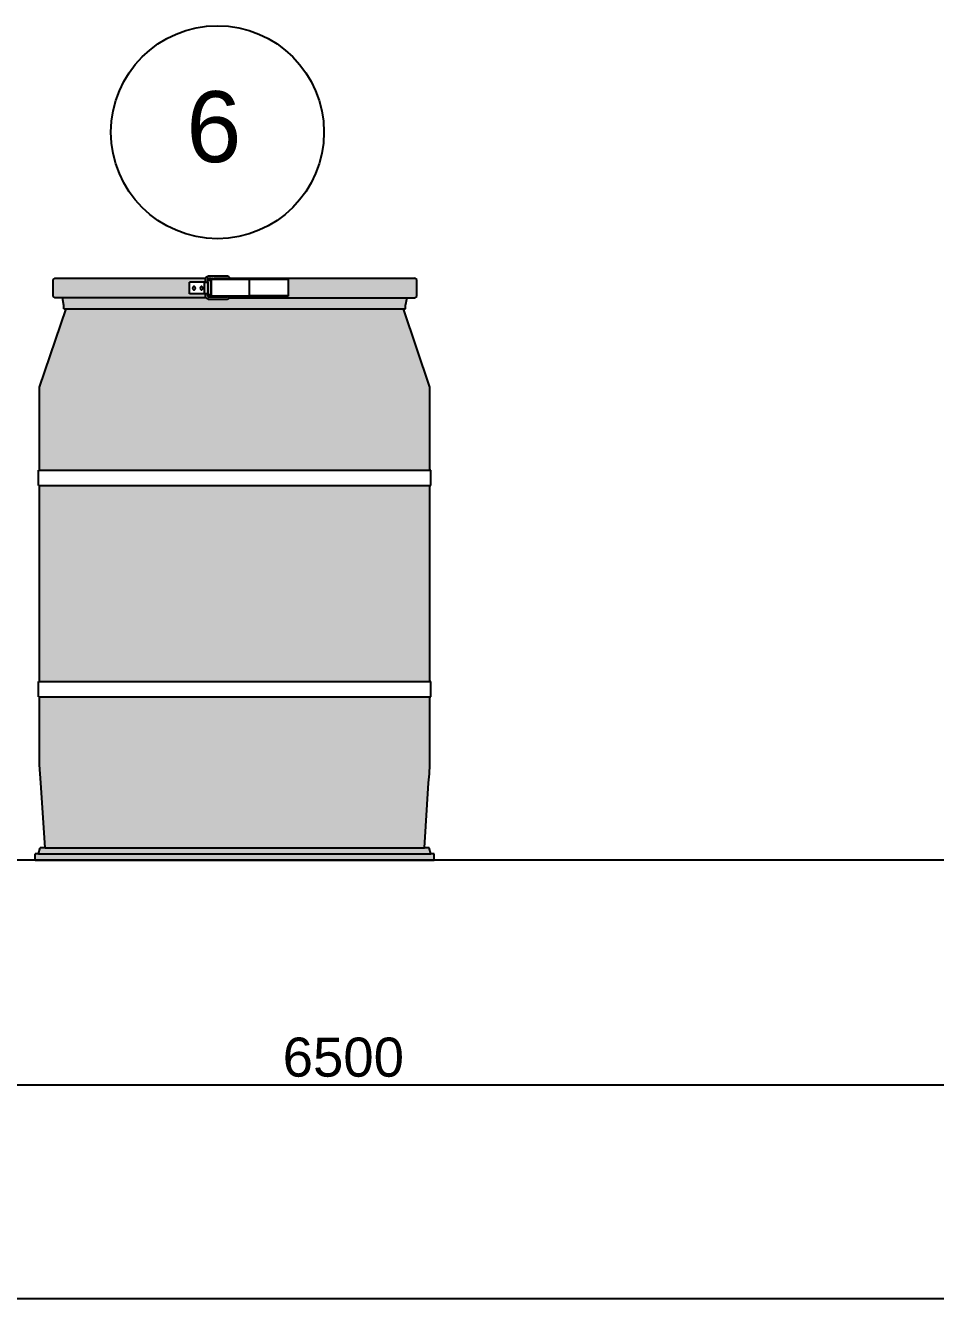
# Model space of a CAD drawing. Header units: millimetres. Extents: x -10849 to 51582, y -14593 to 28921.
# Drawn here: x 20241 to 21523, y -6196 to -4385 of the extents above; entities that cross this region are included whole.
import ezdxf

# ---------------------------------------------------------------- set-up
doc = ezdxf.new("R2010")
doc.units = ezdxf.units.MM
doc.layers.add('Edges', color=7, linetype='Continuous')
doc.styles.get("Standard").update_dxf_attribs({"font": 'arial.ttf'})
doc.dimstyles.new('ISO-25', dxfattribs={"dimtxt": 55, "dimasz": 32.5, "dimexe": 1.25, "dimexo": 0.625, "dimgap": 10.63, "dimtad": 1, "dimdec": 0, "dimtxsty": 'Standard', "dimblk": 'ARCHTICK', "dimcen": 2.5, "dimclrd": 40, "dimclre": 40, "dimclrt": 256, "dimadec": 0, "dimazin": 0, "dimtfac": 1, "dimtdec": 0, "dimtmove": 0, "dimatfit": 3, "dimldrblk": 'DOT', "dimfxl": 1, "dimarcsym": 0})

# ---------------------------------------------------------------- blocks, each defined once
blk = doc.blocks.new('plastic water drum ls')
at = {"layer": 'Edges'}
for p, q in [((-10.884, 17.568), (-11.019, 17.493)), ((-11.019, 17.493), (-11.019, 16.465)), ((-10.884, 17.568), (-1.769, 17.568)), ((-2.743, 16.624), (-2.743, 17.335)), ((-1.822, 17.335), (-2.743, 17.335)), ((-2.739, 17.328), (-2.739, 17.331)), ((-1.822, 16.624), (-1.822, 17.335)), ((-1.822, 17.335), (-1.776, 17.335)), ((-1.776, 17.54), (-1.771, 17.563)), ((-1.776, 17.335), (-1.776, 17.54)), ((-1.776, 17.335), (-1.652, 17.335)), ((-1.771, 17.563), (-1.769, 17.568)), ((-1.769, 17.568), (-1.765, 17.581)), ((-1.765, 17.581), (-1.758, 17.598)), ((-1.758, 17.598), (-1.749, 17.615)), ((-1.749, 17.615), (-1.738, 17.63)), ((-1.738, 17.63), (-1.726, 17.643)), ((-1.726, 17.643), (-1.713, 17.654)), ((-1.713, 17.654), (-1.698, 17.664)), ((-1.698, 17.664), (-1.683, 17.672)), ((-1.683, 17.672), (-1.666, 17.678)), ((-1.661, 17.525), (-1.683, 17.53)), ((-1.683, 17.53), (-1.683, 17.527)), ((-1.683, 17.527), (-1.661, 17.525)), ((-1.666, 17.678), (-1.656, 17.679)), ((-1.661, 17.525), (-1.654, 17.526)), ((-1.656, 17.679), (-1.637, 17.682)), ((-1.652, 17.525), (-1.654, 17.526)), ((-1.651, 17.53), (-1.652, 17.525)), ((-1.652, 17.525), (-1.652, 17.335)), ((-1.606, 17.335), (-1.652, 17.335)), ((-1.65, 17.533), (-1.651, 17.53)), ((-1.648, 17.537), (-1.65, 17.533)), ((-1.645, 17.54), (-1.648, 17.537)), ((-1.643, 17.543), (-1.645, 17.54)), ((-1.64, 17.545), (-1.643, 17.543)), ((-1.637, 17.547), (-1.641, 17.548)), ((-1.637, 17.547), (-1.64, 17.545)), ((-1.637, 17.682), (-1.628, 17.683)), ((-1.634, 17.549), (-1.637, 17.547)), ((-1.632, 17.549), (-1.634, 17.549)), ((-1.63, 17.55), (-1.632, 17.549)), ((-1.437, 17.55), (-1.63, 17.55)), ((-0.427, 17.683), (-1.628, 17.683)), ((-1.606, 16.624), (-1.606, 17.335)), ((-1.571, 17.51), (-1.572, 17.504)), ((-1.572, 17.504), (-1.572, 17.441)), ((-1.572, 17.504), (-1.567, 17.504)), ((-1.572, 17.441), (-1.567, 17.441)), ((-1.569, 17.516), (-1.571, 17.51)), ((-1.567, 17.51), (-1.571, 17.51)), ((-1.566, 17.521), (-1.569, 17.516)), ((-1.565, 17.516), (-1.569, 17.516)), ((-1.565, 17.516), (-1.567, 17.51)), ((-1.549, 17.51), (-1.567, 17.51)), ((-1.567, 17.51), (-1.567, 17.504)), ((-1.567, 17.504), (-1.567, 17.441)), ((-1.549, 17.504), (-1.567, 17.504)), ((-1.567, 17.441), (-1.549, 17.441)), ((-1.562, 17.525), (-1.566, 17.521)), ((-1.562, 17.521), (-1.566, 17.521)), ((-1.562, 17.521), (-1.565, 17.516)), ((-1.547, 17.516), (-1.565, 17.516)), ((-1.557, 17.528), (-1.562, 17.525)), ((-1.558, 17.525), (-1.562, 17.525)), ((-1.558, 17.525), (-1.562, 17.521)), ((-1.544, 17.521), (-1.562, 17.521)), ((-1.54, 17.525), (-1.558, 17.525)), ((-1.553, 17.528), (-1.557, 17.528)), ((-1.551, 17.529), (-1.553, 17.528)), ((-1.551, 17.529), (-1.542, 17.529)), ((-1.547, 17.516), (-1.549, 17.51)), ((-1.517, 17.51), (-1.549, 17.51)), ((-1.549, 17.51), (-1.549, 17.504)), ((-1.549, 17.504), (-1.549, 17.441)), ((-1.518, 17.504), (-1.549, 17.504)), ((-1.549, 17.441), (-1.518, 17.441)), ((-1.544, 17.521), (-1.547, 17.516)), ((-1.516, 17.516), (-1.547, 17.516)), ((-1.54, 17.525), (-1.544, 17.521)), ((-1.513, 17.521), (-1.544, 17.521)), ((-1.536, 17.528), (-1.542, 17.529)), ((-1.51, 17.525), (-1.54, 17.525)), ((-1.536, 17.528), (-1.531, 17.529)), ((-1.52, 17.529), (-1.531, 17.529)), ((-1.507, 17.528), (-1.52, 17.529)), ((-1.517, 17.51), (-1.518, 17.504)), ((-1.518, 17.504), (-1.476, 17.504)), ((-1.518, 17.504), (-1.518, 17.441)), ((-1.518, 17.441), (-1.476, 17.441)), ((-1.517, 17.51), (-1.516, 17.516)), ((-1.476, 17.51), (-1.517, 17.51)), ((-1.516, 17.516), (-1.513, 17.521)), ((-1.474, 17.516), (-1.516, 17.516)), ((-1.513, 17.521), (-1.51, 17.525)), ((-1.473, 17.521), (-1.513, 17.521)), ((-1.47, 17.525), (-1.51, 17.525)), ((-1.507, 17.528), (-1.503, 17.529)), ((-1.503, 17.529), (-1.488, 17.529)), ((-1.468, 17.528), (-1.488, 17.529)), ((-1.474, 17.516), (-1.476, 17.51)), ((-1.426, 17.51), (-1.476, 17.51)), ((-1.476, 17.51), (-1.476, 17.504)), ((-1.476, 17.504), (-1.476, 17.441)), ((-1.426, 17.504), (-1.476, 17.504)), ((-1.476, 17.441), (-1.451, 17.441)), ((-1.473, 17.521), (-1.474, 17.516)), ((-1.425, 17.516), (-1.474, 17.516)), ((-1.47, 17.525), (-1.473, 17.521)), ((0.869, 17.521), (-1.473, 17.521)), ((0.867, 17.525), (-1.47, 17.525)), ((-1.468, 17.528), (-1.465, 17.529)), ((-1.463, 17.529), (-1.465, 17.529)), ((-1.463, 17.539), (-1.452, 17.542)), ((-1.463, 17.529), (-1.463, 17.539)), ((-1.196, 17.539), (-1.463, 17.539)), ((-1.42, 17.528), (-1.463, 17.529)), ((-1.452, 17.542), (-1.441, 17.545)), ((-1.451, 17.441), (-1.451, 16.56)), ((-1.451, 17.441), (-1.426, 17.441)), ((-1.441, 17.545), (-1.438, 17.545)), ((-1.437, 17.55), (-1.438, 17.545)), ((-1.438, 17.545), (-1.43, 17.547)), ((-1.419, 17.549), (-1.437, 17.55)), ((-1.43, 17.547), (-1.419, 17.549)), ((-1.425, 17.516), (-1.426, 17.51)), ((-1.426, 17.51), (-1.426, 17.504)), ((-1.426, 17.51), (0.87, 17.51)), ((-1.426, 17.504), (-1.426, 17.441)), ((-1.426, 17.504), (0.871, 17.504)), ((-1.426, 17.441), (-1.426, 16.56)), ((-1.425, 17.516), (0.87, 17.516)), ((-1.42, 17.528), (-1.418, 17.529)), ((-1.419, 17.549), (-1.408, 17.551)), ((-1.196, 17.529), (-1.418, 17.529)), ((-1.408, 17.551), (-1.397, 17.553)), ((-1.397, 17.553), (-1.385, 17.554)), ((-1.385, 17.554), (-1.374, 17.555)), ((-1.374, 17.555), (-1.363, 17.556)), ((-1.363, 17.556), (-1.352, 17.556)), ((-1.352, 17.556), (-1.34, 17.556)), ((-1.335, 17.556), (-1.34, 17.556)), ((-1.335, 17.556), (-1.329, 17.556)), ((-1.329, 17.556), (-1.324, 17.556)), ((-1.324, 17.556), (-1.322, 17.556)), ((-1.322, 17.556), (-1.319, 17.556)), ((-1.319, 17.556), (-1.318, 17.556)), ((-1.318, 17.556), (-1.307, 17.556)), ((-1.307, 17.556), (-1.295, 17.556)), ((-1.295, 17.556), (-1.284, 17.555)), ((-1.284, 17.555), (-1.273, 17.554)), ((-1.273, 17.554), (-1.262, 17.553)), ((-1.262, 17.553), (-1.251, 17.551)), ((-1.24, 17.549), (-1.251, 17.551)), ((-0.443, 17.55), (-1.24, 17.549)), ((-1.24, 17.549), (-1.228, 17.547)), ((-1.228, 17.547), (-1.217, 17.545)), ((-1.217, 17.545), (-1.206, 17.542)), ((-1.206, 17.542), (-1.196, 17.539)), ((-1.196, 17.529), (-1.196, 17.539)), ((-1.145, 17.528), (-1.196, 17.529)), ((-1.144, 17.529), (-1.145, 17.528)), ((-1.144, 17.529), (-0.864, 17.528)), ((-0.864, 17.528), (-0.863, 17.529)), ((-0.578, 17.528), (-0.863, 17.529)), ((-0.863, 17.529), (-0.47, 17.529)), ((-0.47, 17.529), (-0.578, 17.528)), ((-0.47, 17.529), (-0.416, 17.529)), ((-0.431, 17.548), (-0.443, 17.55)), ((-0.43, 17.547), (-0.431, 17.548)), ((-0.427, 17.546), (-0.43, 17.547)), ((-0.397, 17.678), (-0.427, 17.683)), ((-0.424, 17.544), (-0.427, 17.546)), ((-0.422, 17.541), (-0.424, 17.544)), ((-0.419, 17.538), (-0.422, 17.541)), ((-0.418, 17.535), (-0.419, 17.538)), ((-0.416, 17.532), (-0.418, 17.535)), ((-0.416, 17.53), (-0.416, 17.532)), ((-0.416, 17.529), (-0.416, 17.53)), ((-0.416, 17.529), (-0.292, 17.529)), ((-0.378, 17.671), (-0.397, 17.678)), ((-0.361, 17.661), (-0.378, 17.671)), ((-0.346, 17.65), (-0.361, 17.661)), ((-0.332, 17.636), (-0.346, 17.65)), ((-0.32, 17.62), (-0.332, 17.636)), ((-0.31, 17.602), (-0.32, 17.62)), ((-0.302, 17.583), (-0.31, 17.602)), ((-0.298, 17.568), (-0.302, 17.583)), ((-0.295, 17.561), (-0.298, 17.568)), ((-0.298, 17.568), (10.884, 17.568)), ((-0.292, 17.529), (-0.295, 17.561)), ((0.291, 17.529), (-0.292, 17.529)), ((0.581, 17.528), (0.291, 17.529)), ((0.864, 17.529), (0.291, 17.529)), ((0.864, 17.529), (0.581, 17.528)), ((0.864, 17.529), (0.865, 17.528)), ((0.864, 17.529), (0.867, 17.528)), ((0.865, 17.528), (0.867, 17.525)), ((0.867, 17.528), (0.865, 17.528)), ((0.867, 17.528), (0.873, 17.529)), ((0.867, 17.525), (0.869, 17.521)), ((0.867, 17.525), (3.218, 17.525)), ((0.869, 17.521), (0.87, 17.516)), ((0.869, 17.521), (3.224, 17.521)), ((0.87, 17.516), (0.87, 17.515)), ((0.87, 17.516), (3.23, 17.516)), ((0.87, 17.515), (0.87, 17.51)), ((0.87, 17.51), (0.871, 17.504)), ((0.87, 17.51), (3.233, 17.51)), ((0.871, 17.504), (0.871, 16.493)), ((3.234, 17.504), (0.871, 17.504)), ((1.364, 17.529), (0.873, 17.529)), ((1.364, 17.529), (1.367, 17.528)), ((1.855, 17.529), (1.367, 17.528)), ((1.858, 17.528), (1.855, 17.529)), ((1.858, 17.528), (2.334, 17.529)), ((2.334, 17.529), (2.338, 17.528)), ((2.338, 17.528), (2.799, 17.529)), ((2.803, 17.528), (2.799, 17.529)), ((2.838, 17.528), (2.803, 17.528)), ((2.87, 17.529), (2.838, 17.528)), ((2.87, 17.529), (2.874, 17.528)), ((2.91, 17.528), (2.874, 17.528)), ((2.94, 17.529), (2.91, 17.528)), ((2.945, 17.528), (2.94, 17.529)), ((2.945, 17.528), (2.975, 17.529)), ((2.975, 17.529), (2.98, 17.528)), ((3.015, 17.528), (2.98, 17.528)), ((3.044, 17.529), (3.015, 17.528)), ((3.049, 17.528), (3.044, 17.529)), ((3.049, 17.528), (3.079, 17.529)), ((3.079, 17.529), (3.084, 17.528)), ((3.118, 17.528), (3.084, 17.528)), ((3.146, 17.529), (3.118, 17.528)), ((3.152, 17.528), (3.146, 17.529)), ((3.185, 17.528), (3.152, 17.528)), ((3.185, 17.528), (3.202, 17.529)), ((3.202, 17.529), (3.206, 17.529)), ((3.21, 17.528), (3.206, 17.529)), ((3.21, 17.528), (3.216, 17.528)), ((3.216, 17.528), (3.218, 17.525)), ((3.218, 17.525), (3.224, 17.521)), ((3.218, 17.525), (3.224, 17.525)), ((3.224, 17.525), (3.23, 17.521)), ((3.224, 17.521), (3.23, 17.521)), ((3.224, 17.521), (3.23, 17.516)), ((3.23, 17.521), (3.232, 17.521)), ((3.23, 17.516), (3.236, 17.516)), ((3.23, 17.516), (3.233, 17.51)), ((3.232, 17.521), (3.236, 17.516)), ((3.233, 17.51), (3.234, 17.504)), ((3.233, 17.51), (3.239, 17.51)), ((3.234, 17.504), (3.24, 17.504)), ((3.234, 17.504), (3.234, 16.493)), ((3.236, 17.516), (3.238, 17.516)), ((3.238, 17.516), (3.239, 17.51)), ((3.239, 17.51), (3.24, 17.504)), ((3.239, 17.51), (3.241, 17.51)), ((3.242, 17.504), (3.24, 17.504)), ((3.24, 17.504), (3.24, 16.493)), ((3.241, 17.51), (3.242, 17.504)), ((3.242, 17.504), (3.242, 16.493)), ((11.019, 17.493), (10.884, 17.568)), ((11.019, 16.465), (11.019, 17.493)), ((-11.019, 16.465), (-10.884, 16.39)), ((-10.436, 16.39), (-10.884, 16.39)), ((-10.346, 15.908), (-10.436, 16.39)), ((-1.739, 16.39), (-10.436, 16.39)), ((-1.822, 16.624), (-2.743, 16.624)), ((-2.55, 16.992), (-2.553, 16.966)), ((-2.553, 16.966), (-2.55, 16.94)), ((-2.541, 17.016), (-2.55, 16.992)), ((-2.55, 16.94), (-2.541, 16.916)), ((-2.527, 17.036), (-2.541, 17.016)), ((-2.541, 16.916), (-2.527, 16.896)), ((-2.51, 17.052), (-2.527, 17.036)), ((-2.527, 16.896), (-2.51, 16.88)), ((-2.489, 17.062), (-2.51, 17.052)), ((-2.51, 16.88), (-2.489, 16.87)), ((-2.466, 17.066), (-2.489, 17.062)), ((-2.489, 16.87), (-2.466, 16.867)), ((-2.461, 17.066), (-2.466, 17.066)), ((-2.461, 16.867), (-2.466, 16.867)), ((-2.444, 17.062), (-2.461, 17.066)), ((-2.461, 16.867), (-2.444, 16.87)), ((-2.423, 17.052), (-2.444, 17.062)), ((-2.439, 17.062), (-2.444, 17.062)), ((-2.444, 16.87), (-2.423, 16.88)), ((-2.444, 16.87), (-2.439, 16.87)), ((-2.418, 17.052), (-2.439, 17.062)), ((-2.439, 16.87), (-2.418, 16.88)), ((-2.405, 17.036), (-2.423, 17.052)), ((-2.423, 16.88), (-2.405, 16.896)), ((-2.4, 17.036), (-2.418, 17.052)), ((-2.418, 16.88), (-2.4, 16.896)), ((-2.391, 17.016), (-2.405, 17.036)), ((-2.405, 16.896), (-2.391, 16.916)), ((-2.386, 17.016), (-2.4, 17.036)), ((-2.4, 16.896), (-2.386, 16.916)), ((-2.383, 16.992), (-2.391, 17.016)), ((-2.391, 16.916), (-2.383, 16.94)), ((-2.378, 16.992), (-2.386, 17.016)), ((-2.386, 16.916), (-2.378, 16.94)), ((-2.38, 16.966), (-2.383, 16.992)), ((-2.383, 16.94), (-2.38, 16.966)), ((-2.375, 16.966), (-2.378, 16.992)), ((-2.378, 16.94), (-2.375, 16.966)), ((-2.101, 16.992), (-2.104, 16.966)), ((-2.104, 16.966), (-2.101, 16.94)), ((-2.092, 17.016), (-2.101, 16.992)), ((-2.101, 16.94), (-2.092, 16.916)), ((-2.079, 17.036), (-2.092, 17.016)), ((-2.092, 16.916), (-2.079, 16.896)), ((-2.061, 17.052), (-2.079, 17.036)), ((-2.079, 16.896), (-2.061, 16.88)), ((-2.04, 17.062), (-2.061, 17.052)), ((-2.061, 16.88), (-2.04, 16.87)), ((-2.018, 17.066), (-2.04, 17.062)), ((-2.04, 16.87), (-2.018, 16.867)), ((-2.012, 17.066), (-2.018, 17.066)), ((-2.012, 16.867), (-2.018, 16.867)), ((-1.995, 17.062), (-2.012, 17.066)), ((-2.012, 16.867), (-1.995, 16.87)), ((-1.974, 17.052), (-1.995, 17.062)), ((-1.99, 17.062), (-1.995, 17.062)), ((-1.995, 16.87), (-1.974, 16.88)), ((-1.995, 16.87), (-1.99, 16.87)), ((-1.969, 17.052), (-1.99, 17.062)), ((-1.99, 16.87), (-1.969, 16.88)), ((-1.956, 17.036), (-1.974, 17.052)), ((-1.974, 16.88), (-1.956, 16.896)), ((-1.951, 17.036), (-1.969, 17.052)), ((-1.969, 16.88), (-1.951, 16.896)), ((-1.943, 17.016), (-1.956, 17.036)), ((-1.956, 16.896), (-1.943, 16.916)), ((-1.938, 17.016), (-1.951, 17.036)), ((-1.951, 16.896), (-1.938, 16.916)), ((-1.934, 16.992), (-1.943, 17.016)), ((-1.943, 16.916), (-1.934, 16.94)), ((-1.929, 16.992), (-1.938, 17.016)), ((-1.938, 16.916), (-1.929, 16.94)), ((-1.931, 16.966), (-1.934, 16.992)), ((-1.934, 16.94), (-1.931, 16.966)), ((-1.926, 16.966), (-1.929, 16.992)), ((-1.929, 16.94), (-1.926, 16.966)), ((-1.776, 16.624), (-1.822, 16.624)), ((-1.776, 16.506), (-1.776, 16.624)), ((-1.652, 16.624), (-1.776, 16.624)), ((-1.773, 16.48), (-1.776, 16.506)), ((-1.767, 16.453), (-1.773, 16.48)), ((-1.759, 16.428), (-1.767, 16.453)), ((-1.748, 16.405), (-1.759, 16.428)), ((-1.739, 16.39), (-1.748, 16.405)), ((-1.734, 16.383), (-1.739, 16.39)), ((-1.718, 16.363), (-1.734, 16.383)), ((-1.7, 16.346), (-1.718, 16.363)), ((-1.652, 16.624), (-1.652, 16.514)), ((-1.606, 16.624), (-1.652, 16.624)), ((-1.652, 16.514), (-1.651, 16.503)), ((-1.651, 16.503), (-1.649, 16.493)), ((-1.649, 16.493), (-1.646, 16.484)), ((-1.646, 16.484), (-1.641, 16.474)), ((-1.641, 16.474), (-1.636, 16.466)), ((-1.636, 16.466), (-1.63, 16.458)), ((-1.63, 16.458), (-1.623, 16.452)), ((-1.623, 16.452), (-1.616, 16.446)), ((-1.616, 16.446), (-1.607, 16.441)), ((-1.607, 16.441), (-1.599, 16.438)), ((-1.599, 16.438), (-1.594, 16.437)), ((-1.594, 16.437), (-1.589, 16.437)), ((-1.589, 16.437), (-1.444, 16.437)), ((-1.572, 16.56), (-1.567, 16.56)), ((-1.572, 16.56), (-1.572, 16.493)), ((-1.572, 16.493), (-1.571, 16.487)), ((-1.572, 16.493), (-1.567, 16.493)), ((-1.567, 16.487), (-1.571, 16.487)), ((-1.569, 16.481), (-1.571, 16.487)), ((-1.565, 16.481), (-1.569, 16.481)), ((-1.566, 16.476), (-1.569, 16.481)), ((-1.567, 16.56), (-1.567, 16.493)), ((-1.549, 16.56), (-1.567, 16.56)), ((-1.567, 16.493), (-1.567, 16.487)), ((-1.549, 16.493), (-1.567, 16.493)), ((-1.565, 16.481), (-1.567, 16.487)), ((-1.549, 16.487), (-1.567, 16.487)), ((-1.562, 16.476), (-1.566, 16.476)), ((-1.562, 16.472), (-1.566, 16.476)), ((-1.562, 16.476), (-1.565, 16.481)), ((-1.547, 16.481), (-1.565, 16.481)), ((-1.558, 16.472), (-1.562, 16.476)), ((-1.544, 16.476), (-1.562, 16.476)), ((-1.558, 16.472), (-1.562, 16.472)), ((-1.557, 16.47), (-1.562, 16.472)), ((-1.54, 16.472), (-1.558, 16.472)), ((-1.553, 16.47), (-1.557, 16.47)), ((-1.551, 16.469), (-1.553, 16.47)), ((-1.551, 16.469), (-1.548, 16.469)), ((-1.549, 16.56), (-1.549, 16.493)), ((-1.518, 16.56), (-1.549, 16.56)), ((-1.549, 16.493), (-1.518, 16.493)), ((-1.549, 16.493), (-1.549, 16.487)), ((-1.549, 16.487), (-1.547, 16.481)), ((-1.517, 16.487), (-1.549, 16.487)), ((-1.548, 16.469), (-1.536, 16.47)), ((-1.547, 16.481), (-1.544, 16.476)), ((-1.516, 16.481), (-1.547, 16.481)), ((-1.544, 16.476), (-1.54, 16.472)), ((-1.513, 16.476), (-1.544, 16.476)), ((-1.51, 16.472), (-1.54, 16.472)), ((-1.536, 16.47), (-1.531, 16.469)), ((-1.531, 16.469), (-1.507, 16.47)), ((-1.518, 16.56), (-1.518, 16.493)), ((-1.476, 16.56), (-1.518, 16.56)), ((-1.518, 16.493), (-1.517, 16.487)), ((-1.518, 16.493), (-1.476, 16.493)), ((-1.516, 16.481), (-1.517, 16.487)), ((-1.476, 16.487), (-1.517, 16.487)), ((-1.513, 16.476), (-1.516, 16.481)), ((-1.474, 16.481), (-1.516, 16.481)), ((-1.51, 16.472), (-1.513, 16.476)), ((-1.473, 16.476), (-1.513, 16.476)), ((-1.47, 16.472), (-1.51, 16.472)), ((-1.507, 16.47), (-1.503, 16.469)), ((-1.503, 16.469), (-1.468, 16.47)), ((-1.476, 16.56), (-1.476, 16.493)), ((-1.451, 16.56), (-1.476, 16.56)), ((-1.476, 16.493), (-1.476, 16.487)), ((-1.426, 16.493), (-1.476, 16.493)), ((-1.426, 16.487), (-1.476, 16.487)), ((-1.474, 16.481), (-1.476, 16.487)), ((-1.425, 16.481), (-1.474, 16.481)), ((-1.473, 16.476), (-1.474, 16.481)), ((-1.47, 16.472), (-1.473, 16.476)), ((-1.473, 16.476), (0.869, 16.476)), ((0.867, 16.472), (-1.47, 16.472)), ((-1.468, 16.47), (-1.465, 16.469)), ((-1.465, 16.469), (-1.463, 16.469)), ((-1.463, 16.469), (-1.463, 16.458)), ((-1.463, 16.469), (-1.447, 16.469)), ((-1.463, 16.458), (-1.452, 16.455)), ((-1.196, 16.458), (-1.463, 16.458)), ((-1.452, 16.455), (-1.448, 16.455)), ((-1.426, 16.56), (-1.451, 16.56)), ((-1.448, 16.455), (-1.444, 16.437)), ((-1.448, 16.455), (-1.441, 16.453)), ((-1.447, 16.469), (-1.445, 16.469)), ((-1.42, 16.47), (-1.445, 16.469)), ((-1.444, 16.437), (-0.479, 16.437)), ((-1.441, 16.453), (-1.43, 16.45)), ((-1.43, 16.45), (-1.419, 16.448)), ((-1.426, 16.56), (-1.426, 16.493)), ((-1.426, 16.493), (-1.426, 16.487)), ((-1.426, 16.493), (0.871, 16.493)), ((-1.426, 16.487), (-1.425, 16.481)), ((0.87, 16.487), (-1.426, 16.487)), ((-1.425, 16.481), (0.87, 16.481)), ((-1.42, 16.47), (-1.418, 16.469)), ((-1.419, 16.448), (-1.408, 16.446)), ((-1.418, 16.469), (-1.414, 16.469)), ((-1.414, 16.469), (-1.396, 16.469)), ((-1.408, 16.446), (-1.397, 16.445)), ((-1.397, 16.445), (-1.385, 16.443)), ((-1.396, 16.469), (-1.331, 16.469)), ((-1.385, 16.443), (-1.374, 16.442)), ((-1.374, 16.442), (-1.363, 16.442)), ((-1.363, 16.442), (-1.352, 16.441)), ((-1.352, 16.441), (-1.34, 16.441)), ((-1.335, 16.441), (-1.34, 16.441)), ((-1.335, 16.441), (-1.329, 16.441)), ((-1.331, 16.469), (-1.329, 16.469)), ((-1.329, 16.469), (-1.298, 16.469)), ((-1.329, 16.441), (-1.324, 16.441)), ((-1.324, 16.441), (-1.322, 16.441)), ((-1.322, 16.441), (-1.319, 16.441)), ((-1.319, 16.441), (-1.318, 16.441)), ((-1.318, 16.441), (-1.307, 16.441)), ((-1.307, 16.441), (-1.295, 16.442)), ((-1.298, 16.469), (-1.262, 16.469)), ((-1.295, 16.442), (-1.284, 16.442)), ((-1.284, 16.442), (-1.273, 16.443)), ((-1.273, 16.443), (-1.262, 16.445)), ((-1.247, 16.469), (-1.262, 16.469)), ((-1.262, 16.445), (-1.251, 16.446)), ((-1.251, 16.446), (-1.24, 16.448)), ((-1.247, 16.469), (-1.213, 16.469)), ((-1.24, 16.448), (-1.228, 16.45)), ((-1.228, 16.45), (-1.217, 16.453)), ((-1.217, 16.453), (-1.206, 16.455)), ((-1.213, 16.469), (-1.211, 16.469)), ((-1.211, 16.469), (-1.196, 16.469)), ((-1.206, 16.455), (-1.196, 16.458)), ((-1.196, 16.469), (-1.145, 16.47)), ((-1.196, 16.469), (-1.196, 16.458)), ((-1.144, 16.469), (-1.145, 16.47)), ((-1.144, 16.469), (-1.029, 16.469)), ((-0.864, 16.47), (-1.029, 16.469)), ((-0.864, 16.47), (-0.863, 16.469)), ((-0.863, 16.469), (-0.759, 16.469)), ((-0.578, 16.47), (-0.759, 16.469)), ((-0.759, 16.469), (-0.488, 16.469)), ((-0.488, 16.469), (-0.578, 16.47)), ((-0.488, 16.469), (-0.425, 16.469)), ((-0.479, 16.437), (-0.469, 16.438)), ((-0.469, 16.438), (-0.461, 16.439)), ((-0.461, 16.439), (-0.453, 16.442)), ((-0.453, 16.442), (-0.446, 16.447)), ((-0.446, 16.447), (-0.439, 16.452)), ((-0.439, 16.452), (-0.433, 16.458)), ((-0.433, 16.458), (-0.427, 16.466)), ((-0.427, 16.466), (-0.425, 16.469)), ((-0.425, 16.469), (-0.295, 16.469)), ((-0.361, 16.346), (-0.343, 16.364)), ((-0.343, 16.364), (-0.328, 16.384)), ((-0.328, 16.384), (-0.325, 16.39)), ((-0.325, 16.39), (-0.315, 16.407)), ((-0.325, 16.39), (10.436, 16.39)), ((-0.315, 16.407), (-0.305, 16.431)), ((-0.305, 16.431), (-0.297, 16.457)), ((-0.297, 16.457), (-0.295, 16.469)), ((-0.295, 16.469), (0.329, 16.469)), ((0.581, 16.47), (0.329, 16.469)), ((0.329, 16.469), (0.583, 16.469)), ((0.583, 16.469), (0.581, 16.47)), ((0.865, 16.469), (0.583, 16.469)), ((0.865, 16.47), (0.867, 16.472)), ((0.865, 16.469), (0.865, 16.47)), ((0.867, 16.469), (0.865, 16.47)), ((0.865, 16.469), (0.867, 16.469)), ((0.867, 16.472), (0.869, 16.476)), ((3.218, 16.472), (0.867, 16.472)), ((0.867, 16.469), (0.868, 16.47)), ((0.868, 16.47), (0.873, 16.469)), ((0.869, 16.476), (0.87, 16.481)), ((3.224, 16.476), (0.869, 16.476)), ((0.871, 16.493), (0.87, 16.487)), ((0.87, 16.483), (0.87, 16.487)), ((3.233, 16.487), (0.87, 16.487)), ((0.87, 16.481), (0.87, 16.483)), ((3.23, 16.481), (0.87, 16.481)), ((3.234, 16.493), (0.871, 16.493)), ((0.873, 16.469), (1.364, 16.469)), ((1.364, 16.469), (1.367, 16.47)), ((1.825, 16.469), (1.367, 16.47)), ((1.825, 16.469), (1.855, 16.469)), ((1.855, 16.469), (1.858, 16.47)), ((2.301, 16.469), (1.858, 16.47)), ((2.301, 16.469), (2.334, 16.469)), ((2.334, 16.469), (2.338, 16.47)), ((2.338, 16.47), (2.799, 16.469)), ((2.803, 16.47), (2.799, 16.469)), ((2.808, 16.469), (2.803, 16.47)), ((2.808, 16.469), (2.834, 16.469)), ((2.834, 16.469), (2.838, 16.47)), ((2.874, 16.469), (2.838, 16.47)), ((2.907, 16.469), (2.874, 16.469)), ((2.907, 16.469), (2.91, 16.47)), ((2.94, 16.469), (2.91, 16.47)), ((2.945, 16.47), (2.94, 16.469)), ((2.974, 16.469), (2.945, 16.47)), ((2.974, 16.469), (2.98, 16.47)), ((2.98, 16.47), (3.008, 16.469)), ((3.008, 16.469), (3.01, 16.469)), ((3.01, 16.469), (3.015, 16.47)), ((3.015, 16.47), (3.044, 16.469)), ((3.049, 16.47), (3.044, 16.469)), ((3.075, 16.469), (3.049, 16.47)), ((3.084, 16.47), (3.075, 16.469)), ((3.113, 16.469), (3.084, 16.47)), ((3.118, 16.47), (3.113, 16.469)), ((3.118, 16.47), (3.128, 16.469)), ((3.128, 16.469), (3.146, 16.469)), ((3.146, 16.469), (3.152, 16.47)), ((3.16, 16.469), (3.152, 16.47)), ((3.16, 16.469), (3.176, 16.469)), ((3.176, 16.469), (3.185, 16.47)), ((3.185, 16.47), (3.189, 16.469)), ((3.206, 16.469), (3.189, 16.469)), ((3.206, 16.469), (3.21, 16.47)), ((3.21, 16.47), (3.216, 16.47)), ((3.216, 16.47), (3.218, 16.472)), ((3.218, 16.472), (3.224, 16.476)), ((3.218, 16.472), (3.224, 16.472)), ((3.224, 16.476), (3.23, 16.481)), ((3.224, 16.476), (3.23, 16.476)), ((3.224, 16.472), (3.23, 16.476)), ((3.23, 16.481), (3.233, 16.487)), ((3.23, 16.481), (3.236, 16.481)), ((3.23, 16.476), (3.232, 16.476)), ((3.232, 16.476), (3.236, 16.481)), ((3.234, 16.493), (3.233, 16.487)), ((3.233, 16.487), (3.239, 16.487)), ((3.234, 16.493), (3.24, 16.493)), ((3.236, 16.481), (3.238, 16.481)), ((3.238, 16.481), (3.239, 16.487)), ((3.24, 16.493), (3.239, 16.487)), ((3.239, 16.487), (3.241, 16.487)), ((3.242, 16.493), (3.24, 16.493)), ((3.242, 16.493), (3.241, 16.487)), ((10.346, 15.908), (10.436, 16.39)), ((10.436, 16.39), (10.884, 16.39)), ((10.884, 16.39), (11.019, 16.465)), ((-11.821, 10.97), (-10.213, 15.709)), ((-10.346, 15.709), (-10.346, 15.908)), ((-10.346, 15.709), (-10.213, 15.709)), ((-10.213, 15.709), (10.213, 15.709)), ((-1.681, 16.331), (-1.7, 16.346)), ((-1.66, 16.32), (-1.681, 16.331)), ((-1.638, 16.311), (-1.66, 16.32)), ((-1.615, 16.306), (-1.638, 16.311)), ((-1.615, 16.306), (-1.606, 16.305)), ((-1.606, 16.305), (-1.584, 16.303)), ((-1.584, 16.303), (-0.467, 16.303)), ((-0.467, 16.303), (-0.446, 16.305)), ((-0.446, 16.305), (-0.423, 16.31)), ((-0.423, 16.31), (-0.401, 16.319)), ((-0.401, 16.319), (-0.38, 16.331)), ((-0.38, 16.331), (-0.361, 16.346)), ((10.213, 15.709), (10.346, 15.709)), ((11.821, 10.97), (10.213, 15.709)), ((10.346, 15.709), (10.346, 15.908)), ((-11.821, 5.939), (-11.821, 10.97)), ((11.821, 5.939), (11.821, 10.97)), ((-11.87, 5.015), (-11.87, 5.939)), ((-11.821, 5.939), (-11.87, 5.939)), ((-11.821, 5.939), (11.821, 5.939)), ((11.87, 5.939), (11.821, 5.939)), ((11.87, 5.015), (11.87, 5.939)), ((-11.87, 5.015), (-11.821, 5.015)), ((-11.821, -6.85), (-11.821, 5.015)), ((-11.821, 5.015), (11.821, 5.015)), ((11.821, 5.015), (11.87, 5.015)), ((11.821, -6.85), (11.821, 5.015)), ((-11.87, -7.774), (-11.87, -6.85)), ((-11.821, -6.85), (-11.87, -6.85)), ((-11.821, -6.85), (11.821, -6.85)), ((11.87, -6.85), (11.821, -6.85)), ((11.87, -7.774), (11.87, -6.85)), ((-11.87, -7.774), (-11.821, -7.774)), ((-11.821, -11.353), (-11.821, -7.774)), ((-11.821, -7.774), (11.821, -7.774)), ((11.821, -7.774), (11.87, -7.774)), ((11.821, -11.353), (11.821, -7.774)), ((-11.811, -11.896), (-11.821, -11.353)), ((11.811, -11.896), (11.821, -11.353)), ((-11.784, -12.437), (-11.811, -11.896)), ((-11.738, -12.978), (-11.784, -12.437)), ((11.738, -12.978), (11.784, -12.437)), ((11.784, -12.437), (11.811, -11.896)), ((-11.481, -16.923), (-11.738, -12.978)), ((11.481, -16.923), (11.738, -12.978)), ((-11.878, -17.277), (-11.777, -16.923)), ((-11.481, -16.923), (-11.777, -16.923)), ((-11.481, -16.923), (11.481, -16.923)), ((11.777, -16.923), (11.481, -16.923)), ((11.878, -17.277), (11.777, -16.923)), ((-12.083, -17.683), (-12.083, -17.277)), ((-11.878, -17.277), (-12.083, -17.277)), ((12.083, -17.683), (-12.083, -17.683)), ((-11.878, -17.277), (11.878, -17.277)), ((12.083, -17.277), (11.878, -17.277)), ((12.083, -17.683), (12.083, -17.277))]:
    blk.add_line(p, q, dxfattribs=at)
blk = doc.blocks.new('_ArchTick')
at = {"color": 0, "linetype": 'ByBlock', "const_width": 0.15}
blk.add_lwpolyline([(-0.5, -0.5), (0.5, 0.5)], dxfattribs=at)
blk = doc.blocks.new('*D87')
at = {"color": 40, "lineweight": -2, "transparency": 16777216}
for p, q in [((17438.9, -5560.4), (17438.9, -5878.1)), ((23938.9, -5560.4), (23938.9, -5878.1)), ((17438.9, -5876.8), (23938.9, -5876.8))]:
    blk.add_line(p, q, dxfattribs=at)
at = {"layer": 'Defpoints', "color": 0, "transparency": 16777216}
for p in [(17438.9, -5559.8), (23938.9, -5559.8), (23938.9, -5876.8)]:
    blk.add_point(p, dxfattribs=at)
at = {"color": 40, "lineweight": -2, "transparency": 16777216, "xscale": 32.5, "yscale": 32.5, "zscale": 32.5, "rotation": 180}
blk.add_blockref('_ArchTick', (17438.9, -5876.8), dxfattribs=at)
at = {"color": 40, "lineweight": -2, "transparency": 16777216, "xscale": 32.5, "yscale": 32.5, "zscale": 32.5}
blk.add_blockref('_ArchTick', (23938.9, -5876.8), dxfattribs=at)
at = {"transparency": 16777216, "insert": (20688.9, -5838.1), "char_height": 55, "attachment_point": 5}
blk.add_mtext('6500', dxfattribs=at)
blk = doc.blocks.new('_Dot')
at = {"color": 0, "lineweight": -2}
blk.add_line((-0.5, 0), (-1, 0), dxfattribs=at)
at = {"color": 0, "const_width": 0.5}
blk.add_lwpolyline([(-0.25, 0, 1), (0.25, 0, 1)], format="xyb", close=True, dxfattribs=at)
blk = doc.blocks.new('*D113')
at = {"color": 40, "lineweight": -2, "transparency": 16777216}
for p, q in [((15538.9, -5539.4), (15538.9, -6179.1)), ((24088.9, -5539.4), (24088.9, -6179.1)), ((15538.9, -6177.8), (24088.9, -6177.8))]:
    blk.add_line(p, q, dxfattribs=at)
at = {"layer": 'Defpoints', "color": 0, "transparency": 16777216}
for p in [(15538.9, -5538.8), (24088.9, -5538.8), (24088.9, -6177.8)]:
    blk.add_point(p, dxfattribs=at)
at = {"color": 40, "lineweight": -2, "transparency": 16777216, "xscale": 32.5, "yscale": 32.5, "zscale": 32.5, "rotation": 180}
blk.add_blockref('_ArchTick', (15538.9, -6177.8), dxfattribs=at)
at = {"color": 40, "lineweight": -2, "transparency": 16777216, "xscale": 32.5, "yscale": 32.5, "zscale": 32.5}
blk.add_blockref('_ArchTick', (24088.9, -6177.8), dxfattribs=at)
at = {"transparency": 16777216, "insert": (19813.9, -6139.1), "char_height": 55, "attachment_point": 5}
blk.add_mtext('8550', dxfattribs=at)

msp = doc.modelspace()

# ---------------------------------------------------------------- hatches: boundary and pattern name
h = msp.add_hatch(color=5)
h.dxf.hatch_style = 1
h.paths.add_polyline_path([(20810.9, -4893.8), (20773.5, -4783.6), (20298.2, -4783.6), (20260.8, -4893.8), (20260.8, -5010.9), (20810.9, -5010.9)])
h.paths.add_polyline_path([(20810.9, -5032.4), (20260.8, -5032.4), (20260.8, -5308.5), (20810.9, -5308.5)])
h.paths.add_polyline_path([(20809, -5451.1), (20810.1, -5438.5), (20810.7, -5425.9), (20810.9, -5413.3), (20810.9, -5330), (20260.8, -5330), (20260.8, -5413.3), (20261.1, -5425.9), (20261.7, -5438.5), (20262.8, -5451.1), (20268.8, -5542.9), (20803, -5542.9)])
h.paths.add_polyline_path([(20792.3, -4742.1), (20789.2, -4740.3), (20529, -4740.3), (20528.9, -4740), (20528.7, -4739.5), (20528.4, -4739.1), (20528.2, -4738.7), (20527.8, -4738.4), (20527.5, -4738.1), (20527.1, -4737.9), (20526.7, -4737.7), (20526, -4737.6), (20498, -4737.6), (20497.4, -4737.7), (20497.1, -4737.8), (20496.7, -4737.9), (20496.4, -4738.1), (20496, -4738.3), (20495.7, -4738.6), (20495.4, -4738.9), (20495.2, -4739.2), (20495, -4739.6), (20494.8, -4740), (20494.7, -4740.4), (20494.6, -4741), (20494.6, -4745.7), (20497.4, -4745.7), (20497.4, -4741.3), (20497.3, -4741.3), (20496.7, -4741.3), (20496.7, -4741.2), (20497.3, -4741.3), (20497.3, -4741.3), (20497.4, -4741.1), (20497.4, -4745.7), (20494.6, -4745.7), (20493.5, -4745.7), (20493.5, -4762.3), (20472.1, -4762.3), (20472.1, -4745.7), (20493.5, -4745.7), (20494.6, -4745.7), (20494.6, -4740.3), (20282.6, -4740.3), (20279.5, -4742.1), (20279.5, -4766), (20282.6, -4767.7), (20293.1, -4767.7), (20295.1, -4778.9), (20295.1, -4783.6), (20298.2, -4783.6), (20773.5, -4783.6), (20776.6, -4783.6), (20776.6, -4778.9), (20778.7, -4767.7), (20789.2, -4767.7), (20792.3, -4766)])
h.paths.add_polyline_path([(20502.2, -4766.2), (20502.1, -4766.2), (20502.1, -4766.2), (20502.2, -4766.2)], flags=0)
h.paths.add_polyline_path([(20501.9, -4741), (20501.7, -4741.2), (20501.9, -4741.2)], flags=0)
h.paths.add_polyline_path([(20501.7, -4741.2), (20501.8, -4741.2), (20501.9, -4741.2), (20502.3, -4741.2), (20502.4, -4741), (20501.9, -4741), (20501.7, -4741.2)], flags=16)
h.paths.add_polyline_path([(20526.2, -4741.2), (20516.9, -4741.4), (20529.1, -4741.4), (20529.1, -4741.2)], flags=16)
h.paths.add_polyline_path([(20502.7, -4741.5), (20508.1, -4741.5), (20508.1, -4741.2), (20502.9, -4741.2)], flags=16)
h.paths.add_polyline_path([(20611.3, -4765.7), (20611.1, -4765.7), (20610.8, -4765.9), (20610.1, -4765.9), (20609.4, -4765.9), (20608.3, -4765.9), (20607.7, -4765.9), (20607.4, -4765.9), (20606.9, -4765.9), (20606.7, -4765.9), (20606, -4765.9), (20605.9, -4765.9), (20605.2, -4765.9), (20605.1, -4765.9), (20604.4, -4765.9), (20604.3, -4765.9), (20603.6, -4765.9), (20603.5, -4765.9), (20602.8, -4765.9), (20601.8, -4765.9), (20601.8, -4765.9), (20601, -4765.9), (20590.3, -4765.9), (20590.2, -4765.9), (20589.4, -4765.9), (20579.1, -4765.9), (20579.1, -4765.9), (20578.4, -4765.9), (20567.7, -4765.9), (20567.6, -4765.9), (20556.2, -4765.9), (20549.5, -4765.9), (20543.5, -4765.9), (20529.1, -4765.9), (20528.7, -4767.1), (20528.3, -4767.7), (20528.1, -4768.1), (20527.3, -4769), (20526.3, -4769.5), (20525.4, -4769.7), (20498.6, -4769.7), (20497.5, -4769.5), (20496.5, -4769), (20495.7, -4768.1), (20495.4, -4767.7), (20495.1, -4767.1), (20494.7, -4766), (20494.6, -4765), (20494.6, -4762.3), (20497.4, -4762.3), (20497.4, -4764.8), (20497.5, -4765.1), (20497.5, -4765.3), (20497.6, -4765.5), (20497.7, -4765.8), (20497.8, -4766), (20498, -4766.1), (20498.4, -4766.6), (20498.6, -4766.6), (20497.9, -4766.1), (20497.4, -4765.2), (20497.4, -4762.3), (20494.6, -4762.3), (20494.6, -4765), (20494.6, -4765.6), (20494.8, -4766.2), (20495, -4766.8), (20495.2, -4767.4), (20495.5, -4767.9), (20495.9, -4768.4), (20496.3, -4768.8), (20496.8, -4769.1), (20497.3, -4769.4), (20497.8, -4769.6), (20498.3, -4769.7), (20498.5, -4769.7), (20499, -4769.7), (20525, -4769.7), (20525.5, -4769.7), (20526.1, -4769.6), (20526.6, -4769.4), (20527.1, -4769.1), (20527.5, -4768.7), (20527.9, -4768.3), (20528.3, -4767.9), (20528.6, -4767.3), (20528.8, -4766.8), (20529, -4766.2), (20529, -4765.9), (20526.1, -4765.9), (20525.4, -4766.6), (20525, -4766.6), (20525.2, -4766.6), (20525.4, -4766.5), (20525.5, -4766.4), (20525.7, -4766.3), (20525.8, -4766.1), (20526, -4766), (20526, -4765.9), (20524.5, -4765.9), (20518.2, -4765.9), (20515.8, -4765.9), (20513.9, -4765.9), (20512, -4765.9), (20509.3, -4765.9), (20508.6, -4765.9), (20508.1, -4765.9), (20508.1, -4766.1), (20507.2, -4766.4), (20506.1, -4766.5), (20505.5, -4766.5), (20505, -4766.5), (20504.1, -4766.5), (20503.1, -4766.4), (20502.4, -4766.3), (20501.8, -4766.1), (20501.7, -4765.9), (20500.6, -4765.9), (20500.6, -4765.9), (20499.9, -4765.9), (20499.9, -4765.9), (20499.5, -4765.9), (20499.3, -4765.3), (20499.3, -4765.3), (20499.3, -4765.3), (20499.3, -4763.8), (20499.8, -4763.8), (20500.6, -4763.8), (20501.6, -4763.8), (20502.1, -4763.8), (20502.1, -4743.3), (20501.6, -4743.3), (20500.6, -4743.3), (20499.8, -4743.3), (20499.4, -4743.3), (20499.3, -4743.3), (20499.3, -4741.4), (20499.5, -4741.4), (20499.7, -4741.2), (20500, -4741.2), (20500.5, -4741.2), (20501.6, -4741.2), (20501.6, -4741.3), (20501.7, -4741.3), (20502.7, -4741.5), (20502.7, -4741.6), (20502.7, -4741.8), (20556.2, -4741.8), (20556.2, -4741.6), (20556.1, -4741.6), (20556.1, -4741.5), (20556.1, -4741.4), (20556.1, -4741.3), (20556, -4741.2), (20556, -4741.2), (20549.4, -4741.2), (20542.7, -4741.2), (20556, -4741.2), (20567.6, -4741.2), (20573.2, -4741.2), (20579.1, -4741.2), (20590.2, -4741.2), (20593.7, -4741.2), (20601, -4741.2), (20601.1, -4741.2), (20601.9, -4741.2), (20602.7, -4741.2), (20602.8, -4741.2), (20603.6, -4741.2), (20604.3, -4741.2), (20605.1, -4741.2), (20606.2, -4741.2), (20606.7, -4741.2), (20607.5, -4741.2), (20608.4, -4741.2), (20609.1, -4741.2), (20609.2, -4741.2), (20610, -4741.2), (20610.4, -4741.2), (20610.9, -4741.2), (20610.9, -4741.3), (20611.1, -4741.4), (20611.3, -4741.4)], flags=16)
h.paths.add_polyline_path([(20556.1, -4765.8), (20556.1, -4765.7), (20556.1, -4765.7), (20556, -4765.9), (20556.1, -4765.9)], flags=0)
h.paths.add_polyline_path([(20501.9, -4765.6), (20501.9, -4765.9), (20502.4, -4765.9), (20502.7, -4765.9), (20502.7, -4765.6)], flags=0)
h.paths.add_polyline_path([(20500.6, -4765.6), (20500.7, -4765.7), (20501.6, -4765.7), (20501.6, -4765.6)], flags=0)
h.paths.add_polyline_path([(20499.9, -4765.6), (20500, -4765.7), (20500.6, -4765.7), (20500.6, -4765.6)], flags=16)
h.paths.add_polyline_path([(20499.4, -4765.5), (20499.3, -4765.5), (20499.4, -4765.6), (20499.5, -4765.6)], flags=16)
h.paths.add_polyline_path([(20499.9, -4765.5), (20499.9, -4765.7), (20500, -4765.7), (20500.4, -4765.5)], flags=16)
h.paths.add_polyline_path([(20610.9, -4741.4), (20610.7, -4741.2), (20610.6, -4741.2), (20590.7, -4741.4)], flags=0)
h.paths.add_polyline_path([(20556.2, -4741.8), (20611.1, -4741.8), (20611.1, -4741.5), (20556.2, -4741.5)], flags=16)
h.paths.add_polyline_path([(20611.3, -4765.3), (20611.4, -4765.3), (20611.3, -4765.4), (20611.2, -4765.8), (20610.8, -4765.8), (20610.7, -4765.9), (20610.6, -4765.9), (20556.1, -4765.6), (20502.7, -4765.6), (20502.7, -4765.5), (20501.6, -4765.5), (20501.6, -4765.8), (20501.7, -4765.8), (20501.5, -4765.5), (20500.6, -4765.5), (20500.7, -4765.8), (20500.8, -4765.8), (20500.5, -4765.5), (20501.6, -4765.5), (20501.6, -4765.3), (20502.7, -4765.3), (20502.7, -4763.8), (20502.7, -4743.3), (20502.7, -4741.8), (20501.6, -4741.8), (20500.6, -4741.8), (20499.8, -4741.8), (20499.4, -4741.8), (20499.2, -4741.8), (20499.6, -4741.2), (20499.6, -4741.3), (20499.6, -4741.3), (20499.7, -4741.2), (20499.8, -4741.2), (20499.8, -4741.2), (20500.3, -4741.2), (20499.9, -4741.3), (20499.9, -4741.3), (20500.8, -4741.3), (20501.6, -4741.4), (20501.6, -4741.5), (20501.6, -4741.6), (20502.7, -4741.6), (20502.7, -4743.3), (20502.7, -4763.8), (20502.7, -4765.3), (20556.2, -4765.3), (20611.1, -4765.3), (20611.1, -4741.6), (20611, -4741.6), (20610.8, -4741.3), (20611.2, -4741.3), (20611.3, -4741.8), (20611.3, -4741.8), (20611.3, -4741.8)], flags=16)
h.paths.add_polyline_path([(20611.2, -4765.6), (20611, -4765.6), (20611.1, -4765.5), (20611.1, -4765.3), (20611.3, -4765.3), (20611.3, -4765.5), (20611.2, -4765.5)], flags=0)
h.paths.add_polyline_path([(20503.1, -4766.4), (20503.7, -4766.5), (20503.9, -4766.5), (20503.4, -4766.5)], flags=0)
h.paths.add_polyline_path([(20501.9, -4766.1), (20508.1, -4766.1), (20507.4, -4766.3), (20506.4, -4766.5), (20505.5, -4766.5), (20505, -4766.5), (20504.8, -4766.5), (20504.7, -4766.5)], flags=0)
h.paths.add_polyline_path([(20503.4, -4765.9), (20504.9, -4765.9), (20505, -4765.9), (20505.7, -4765.9), (20506.5, -4765.9), (20507.3, -4765.9), (20507.7, -4765.9), (20507.7, -4765.9), (20506.9, -4765.9), (20506.5, -4765.9), (20505.7, -4765.9), (20505, -4765.9), (20504.9, -4765.9), (20503.4, -4765.9), (20503, -4765.9), (20502.9, -4765.9), (20502.9, -4765.9)], flags=0)
h.paths.add_polyline_path([(20507.1, -4740.7), (20507.1, -4740.7), (20507.1, -4740.7)], flags=16)
h.paths.add_polyline_path([(20525, -4741.2), (20522.4, -4741.2), (20515.8, -4741.2), (20509.3, -4741.2), (20515.8, -4741.2), (20515.8, -4741.2), (20525, -4741.2), (20526.2, -4741.2), (20526.2, -4741.2), (20526.2, -4741.2), (20526.1, -4740.8), (20525.9, -4740.8), (20525.9, -4740.8), (20526, -4740.8), (20526, -4740.9), (20526.4, -4741.2)], flags=16)
h.paths.add_polyline_path([(20507.8, -4740.9), (20507.3, -4740.8), (20507.1, -4740.7), (20507.6, -4740.8)], flags=16)
h.paths.add_polyline_path([(20506.7, -4766.4), (20506.3, -4766.5), (20506.9, -4766.4), (20507.3, -4766.3)], flags=0)
h.paths.add_polyline_path([(20506.3, -4740.6), (20506, -4740.6), (20505.8, -4740.6), (20505.5, -4740.6), (20505.2, -4740.6), (20505.2, -4740.6), (20505.1, -4740.6), (20504.4, -4740.6), (20504.2, -4740.6), (20503.9, -4740.6), (20503.7, -4740.6), (20503.4, -4740.7), (20503.1, -4740.7), (20502.9, -4740.7), (20502.4, -4740.8), (20502.1, -4740.9), (20502.8, -4740.7), (20502.5, -4740.7), (20498, -4740.7), (20497.9, -4740.7), (20497.9, -4740.8), (20497.8, -4740.8), (20497.7, -4740.8), (20497.5, -4741.1), (20497.7, -4740.7), (20502.9, -4740.7), (20503.8, -4740.6), (20504.4, -4740.6), (20505, -4740.6), (20505.9, -4740.6)], flags=16)
h.paths.add_polyline_path([(20500.6, -4741.6), (20500.6, -4741.8), (20500.6, -4741.6)], flags=0)
h.paths.add_polyline_path([(20499.4, -4741.6), (20499.4, -4741.8), (20499.4, -4741.6)], flags=0)
h.paths.add_polyline_path([(20501.6, -4741.5), (20501.6, -4741.6), (20501.6, -4741.6), (20501.6, -4741.5)], flags=0)
h.paths.add_polyline_path([(20499.6, -4765.8), (20499.7, -4765.9), (20499.8, -4765.9), (20499.8, -4765.8)], flags=16)
h = msp.add_hatch(color=5)
h.dxf.hatch_style = 1
h.paths.add_polyline_path([(20259.5, -5551.1), (20254.7, -5551.1), (20254.7, -5560.6), (20817, -5560.6), (20817, -5551.1), (20812.3, -5551.1)])
h.paths.add_polyline_path([(20812.3, -5551.1), (20809.9, -5542.9), (20803, -5542.9), (20268.8, -5542.9), (20261.9, -5542.9), (20259.5, -5551.1)])

# ---------------------------------------------------------------- linework, layer by layer
msp.add_lwpolyline([(15538.9, -5559.8), (24088.9, -5559.8)])
at = {"color": 5}
msp.add_circle((20511.6, -4534.6), 150, dxfattribs=at)

# ---------------------------------------------------------------- block references
at = {"xscale": 23.26887207522599, "yscale": 23.26887207522599, "zscale": 23.26887207522599}
msp.add_blockref('plastic water drum ls', (20535.9, -5149.1), dxfattribs=at)

# ---------------------------------------------------------------- texts
at = {"color": 5, "insert": (20417.9, -4476.8), "char_height": 100, "attachment_point": 1}
msp.add_mtext_dynamic_manual_height_columns('\\pxqc;6', width=177.239, gutter_width=12.5, heights=[0], dxfattribs=at)

# ---------------------------------------------------------------- dimensions: what is measured, and where the dimension line sits
for base, p1, p2, picture, middle in [((24088.9, -6177.8), (15538.9, -5538.8), (24088.9, -5538.8), '*D113', (19813.9, -6139.1)), ((23938.9, -5876.8), (17438.9, -5559.8), (23938.9, -5559.8), '*D87', (20688.9, -5838.1))]:
    dim = msp.add_linear_dim(base=base, p1=p1, p2=p2, dimstyle='ISO-25')
    dim.commit()
    dim.dimension.update_dxf_attribs({"geometry": picture, "text_midpoint": middle})

doc.saveas('drawing.dxf')
